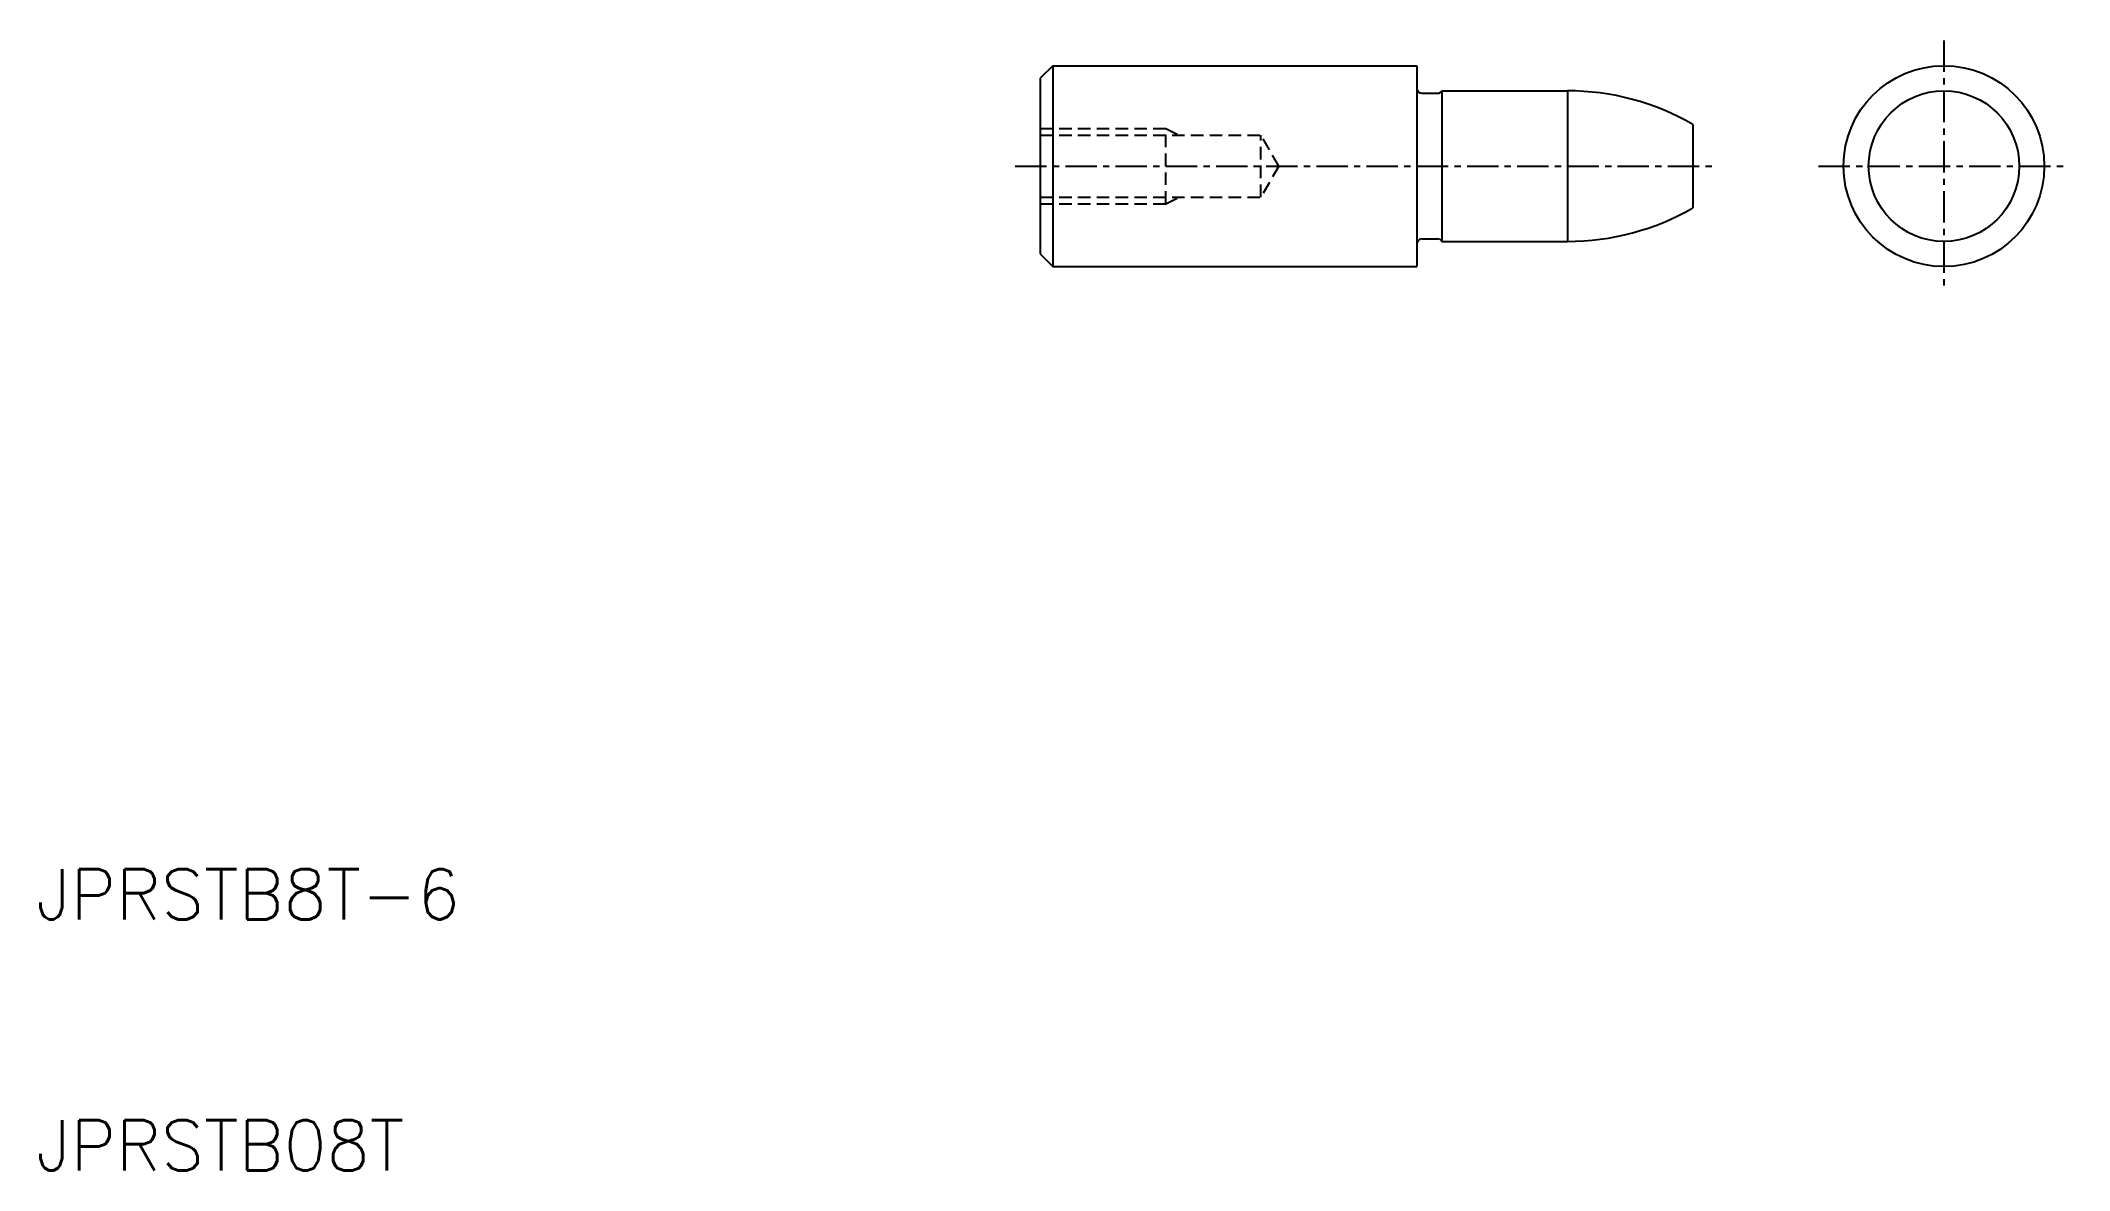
# Model space of a CAD drawing. Extents: x 10.2 to 91, y 10 to 55.
import ezdxf

# ---------------------------------------------------------------- set-up
doc = ezdxf.new("R2010")
doc.units = 0
doc.linetypes.add('CENTER', pattern=[2, 1.25, -0.25, 0.25, -0.25])
doc.linetypes.add('DASHED', pattern=[0.75, 0.5, -0.25])
doc.layers.get('0').update_dxf_attribs({"linetype": 'CONTINUOUS'})
doc.layers.add('CENTER', color=1, linetype='CENTER')
doc.styles.get("Standard").update_dxf_attribs({"font": 'txt.shx'})

msp = doc.modelspace()

# ---------------------------------------------------------------- linework, layer by layer
at = {"color": 7, "linetype": 'CONTINUOUS'}
for p, q in [((50.5, 54), (50, 53.5)), ((50, 53.5), (50, 46.5)), ((50.5, 54), (65, 54)), ((50.5, 54), (50.5, 46)), ((65, 54), (65, 46)), ((65.2, 52.9), (65.827, 52.9)), ((66, 53), (71, 53)), ((66, 53), (66, 47)), ((71, 53), (71, 47)), ((76, 51.66), (76, 48.34)), ((65.2, 47.1), (65.827, 47.1)), ((66, 47), (71, 47)), ((50, 46.5), (50.5, 46)), ((50.5, 46), (65, 46))]:
    msp.add_line(p, q, dxfattribs=at)
at = {"color": 3, "linetype": 'DASHED'}
for p, q in [((50, 51.5), (55, 51.5)), ((50, 51.229), (58.79, 51.229)), ((55, 51.5), (55.541, 51.229)), ((55, 48.5), (55, 51.5)), ((58.79, 48.77), (58.79, 51.23)), ((59.5, 50), (58.79, 51.229)), ((59.5, 50), (58.79, 48.77)), ((50, 48.77), (58.79, 48.77)), ((50, 48.5), (55, 48.5)), ((55, 48.5), (55.541, 48.77))]:
    msp.add_line(p, q, dxfattribs=at)
at = {"color": 7, "linetype": 'CONTINUOUS'}
for radius in [4, 3]:
    msp.add_circle((86, 50), radius, dxfattribs=at)
for centre, radius, start, end in [((65.2, 53.1), 0.2, 180, 270), ((65.827, 53.1), 0.2, 270, 330), ((71, 43), 10, 60, 90), ((71, 57), 10, 270, 300), ((65.2, 46.9), 0.2, 90, 180), ((65.827, 46.9), 0.2, 30, 90)]:
    msp.add_arc(centre, radius, start, end, dxfattribs=at)
at = {"layer": 'CENTER', "color": 1, "linetype": 'CENTER'}
for p, q in [((86, 55), (86, 45)), ((49, 50), (77, 50)), ((81, 50), (91, 50))]:
    msp.add_line(p, q, dxfattribs=at)

# ---------------------------------------------------------------- texts
at = {"color": 7, "linetype": 'CONTINUOUS'}
for s, p in [('JPRSTB8T-6', (10, 20)), ('JPRSTB08T', (10, 10))]:
    msp.add_text(s, height=2, dxfattribs=at).set_placement(p)

doc.saveas('drawing.dxf')
